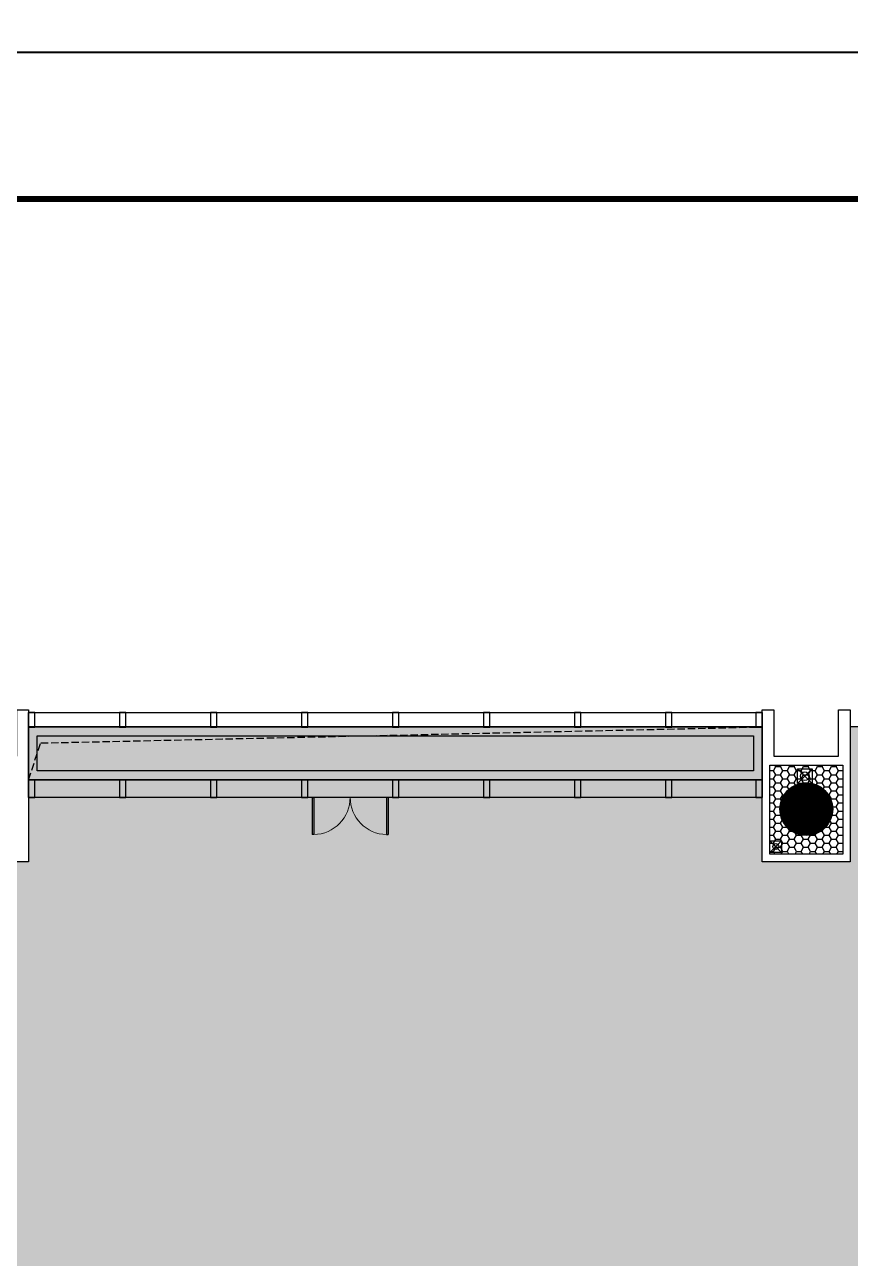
# Model space of a CAD drawing. Extents: x -284868 to 304789, y -137694 to 137894.
# Drawn here: x 69855 to 83920, y -74140 to -53123 of the extents above; entities that cross this region are included whole.
import ezdxf

# ---------------------------------------------------------------- set-up
doc = ezdxf.new("R2010")
doc.units = 0
doc.linetypes.add('DASH', pattern=[0.35, 0.25, -0.1])
doc.layers.get('0').update_dxf_attribs({"linetype": 'CONTINUOUS'})
for name, color, linetype in [('0-建筑外轮廓', 8, 'CONTINUOUS'), ('0-建筑柱体', 251, 'CONTINUOUS'), ('0-消防栓(给排水)', 9, 'CONTINUOUS'), ('0-窗', 11, 'CONTINUOUS'), ('0-非设计区域', 251, 'CONTINUOUS'), ('P-门扇', 6, 'CONTINUOUS'), ('TEL_TITLE', 7, 'CONTINUOUS')]:
    doc.layers.add(name, color=color, linetype=linetype)

# ---------------------------------------------------------------- blocks, each defined once
blk = doc.blocks.new('_YZH')
at = {"const_width": 0.5}
blk.add_lwpolyline([(-0.25, 0, 1), (0.25, 0, 1)], format="xyb", close=True, dxfattribs=at)
at = {"color": 4}
blk.add_circle((0, 0), 0.5, dxfattribs=at)
blk = doc.blocks.new('sgASGHHHH')
at = {"xscale": 900, "yscale": 900, "zscale": 900}
blk.add_blockref('_YZH', (-94646, -884824), dxfattribs=at)
blk = doc.blocks.new('dhdhjdlll')
for points in [[(94617, -890022), (94727, -890022), (94727, -889772), (94617, -889772)], [(94617, -891222), (94727, -891222), (94727, -890922), (94617, -890922)]]:
    blk.add_lwpolyline(points, close=True)
blk = doc.blocks.new('tynyc3')
for points in [[(94617, -889772), (107117, -889772), (107117, -890022), (94617, -890022)], [(94617, -890922), (107117, -890922), (107117, -891222), (94617, -891222)]]:
    blk.add_lwpolyline(points, close=True)
for p in [(0, 0), (1550, 0), (3100, 0), (4650, 0), (6200, 0), (7750, 0), (9300, 0), (10850, 0), (12390, 0)]:
    blk.add_blockref('dhdhjdlll', p)
blk = doc.blocks.new('$DorLib2D$00000002')
for p, q in [((-0.5, 0), (-0.5, 0.4875)), ((-0.475, 0.4875), (-0.5, 0.4875)), ((-0.475, 0), (-0.475, 0.4875)), ((0.475, 0), (0.475, 0.4875)), ((0.475, 0.4875), (0.5, 0.4875)), ((0.5, 0), (0.5, 0.4875)), ((-0.5, 0), (-0.475, 0)), ((0.5, 0), (0.475, 0))]:
    blk.add_line(p, q)
at = {"lineweight": 13}
for centre, start, end in [((-0.4875, 0), 0, 88.53072), ((0.4875, 0), 91.46928, 180)]:
    blk.add_arc(centre, 0.4875, start, end, dxfattribs=at)
blk = doc.blocks.new('A$C10332E08')
for p, q in [((250, 0), (0, 250)), ((250, 250), (0, 0))]:
    blk.add_line(p, q)
blk.add_lwpolyline([(0, 250), (250, 250), (250, 0), (0, 0)], close=True)
blk = doc.blocks.new('A$C2AC726D9')
for centre, radius in [((25025, 709), 75), ((24530, -489), 50)]:
    blk.add_circle(centre, radius)
at = {"rotation": 270}
blk.add_blockref('A$C10332E08', (24900, 834), dxfattribs=at)
at = {"xscale": 0.8, "yscale": 0.8, "zscale": 0.8, "rotation": 270}
blk.add_blockref('A$C10332E08', (24430, -389), dxfattribs=at)

msp = doc.modelspace()

# ---------------------------------------------------------------- hatches: boundary and pattern name
at = {"layer": '0-建筑外轮廓'}
h = msp.add_hatch(dxfattribs=at)
h.set_pattern_fill('HONEY', color=251, scale=50)
h.set_pattern_definition([(0, (-10696.33, 679936.08), (119.0625, 68.74075), [79.375, -158.75]), (120, (-10696.33, 679936.08), (-119.062486, 68.7407746), [79.375, -158.75]), (60, (-10696.33, 679936.08), (1.4e-05, 137.4815246), [-158.75, 79.375])])
h.paths.add_polyline_path([(82550, -65736), (83790, -65736), (83790, -67255), (82550, -67255)])
at = {"layer": '0-非设计区域', "ltscale": 3}
h = msp.add_hatch(dxfattribs=at)
h.set_pattern_fill('ANGLE', color=256, scale=100)
h.set_pattern_definition([(0, (-356380.6, 278012.8), (0, 698.5), [508, -190.5]), (90, (-356380.6, 278012.8), (-698.5, 4e-14), [508, -190.5])])
h.paths.add_polyline_path([(69270, -67386), (69270, -75488), (66970, -75488), (66970, -94382), (68770, -94382), (68770, -95588), (78370, -95588), (78370, -99388), (74820, -99388), (74820, -99688), (68770, -99688), (68770, -103688), (77770, -103688), (77770, -106368), (83070, -106368), (83070, -117136), (83920, -117136), (83920, -118589), (94921, -118589), (94921, -65088), (83920, -65088), (83920, -67386), (82420, -67386), (82420, -65088), (69920, -65088), (69920, -67386)])

# ---------------------------------------------------------------- linework, layer by layer
at = {"layer": '0-建筑外轮廓', "color": 42}
for points in [[(68420, -67386), (68420, -64796), (68620, -64796), (68620, -65586), (69720, -65586), (69720, -64796), (69920, -64796), (69920, -67386)], [(82420, -67386), (82420, -64796), (82620, -64796), (82620, -65586), (83720, -65586), (83720, -64796), (83920, -64796), (83920, -67386)], [(82550, -65736), (83790, -65736), (83790, -67255), (82550, -67255)]]:
    msp.add_lwpolyline(points, close=True, dxfattribs=at)
at = {"layer": '0-建筑外轮廓', "color": 251}
msp.add_lwpolyline([(82550, -67256), (82550, -65736), (83790, -65736), (83790, -67256)], close=True, dxfattribs=at)
at = {"layer": '0-窗', "color": 6, "linetype": 'DASH', "ltscale": 500}
msp.add_lwpolyline([(69920, -65988), (70129, -65361), (82420, -65088)], dxfattribs=at)
at = {"layer": '0-窗'}
for points in [[(69920, -65088), (82420, -65088), (82420, -65988), (69920, -65988)], [(82270, -65838), (70070, -65838), (70070, -65238), (82270, -65238)]]:
    msp.add_lwpolyline(points, close=True, dxfattribs=at)
at = {"layer": '0-非设计区域', "ltscale": 3}
msp.add_lwpolyline([(94921, -118589), (94921, -65088), (83920, -65088), (83920, -67386), (82420, -67386), (82420, -65088), (69920, -65088), (69920, -67386), (69270, -67386), (69270, -75488), (66970, -75488), (66970, -94382), (68770, -94382), (68770, -95588), (78370, -95588), (78370, -99388)], dxfattribs=at)
at = {"layer": 'TEL_TITLE'}
for points in [[(44780, -53598), (104180, -53598), (104180, 30502), (44780, 30502)], [(44780, -137694), (104180, -137694), (104180, -53594), (44780, -53594)]]:
    msp.add_lwpolyline(points, close=True, dxfattribs=at)
at = {"layer": 'TEL_TITLE', "const_width": 100}
msp.add_lwpolyline([(45780, -136694), (103180, -136694), (103180, -56094), (45780, -56094)], close=True, dxfattribs=at)

# ---------------------------------------------------------------- block references
at = {"layer": '0-建筑柱体'}
msp.add_blockref('sgASGHHHH', (177816, 818336), dxfattribs=at)
at = {"layer": '0-消防栓(给排水)', "color": 0}
msp.add_blockref('A$C2AC726D9', (58120, -66636), dxfattribs=at)
at = {"layer": '0-窗'}
msp.add_blockref('tynyc3', (-24696, 824933), dxfattribs=at)
at = {"layer": 'P-门扇', "xscale": 1300, "yscale": -1300, "zscale": 100}
msp.add_blockref('$DorLib2D$00000002', (75400, -66288), dxfattribs=at)

doc.saveas('drawing.dxf')
